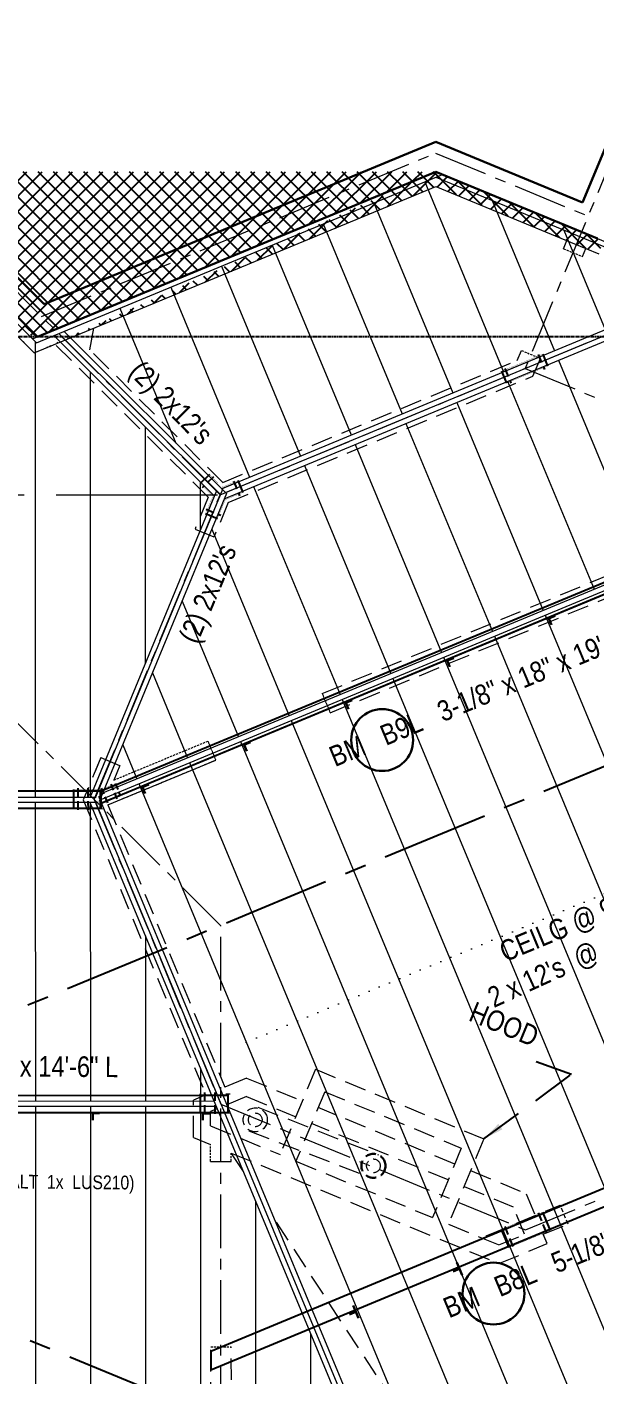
# Model space of a CAD drawing. Header units: inches. Extents: x 2775 to 35778, y 1675 to 10350.
# Drawn here: x 13486.1 to 13651.4, y 2336.2 to 2728.7 of the extents above; entities that cross this region are included whole.
import ezdxf

# ---------------------------------------------------------------- set-up
doc = ezdxf.new("R2010")
doc.units = ezdxf.units.IN
doc.header["$LTSCALE"] = 0.5
doc.header["$MEASUREMENT"] = 0
for name, pattern in [('CENTER', [2, 1.25, -0.25, 0.25, -0.25]), ('DOT2', [0.125, 0, -0.125]), ('HIDDEN', [0.375, 0.25, -0.125])]:
    doc.linetypes.add(name, pattern=pattern)
for name, color, linetype in [('BEAMS', 3, 'CONTINUOUS'), ('COLUMN_CAPS', 7, 'CONTINUOUS'), ('FL FRAMING STEEL', 7, 'CONTINUOUS'), ('LAYOUT LINES', 1, 'CENTER'), ('LLTEXT', 7, 'CONTINUOUS')]:
    doc.layers.add(name, color=color, linetype=linetype)
for name, color, linetype, lineweight in [('FL JOISTS', 7, 'CONTINUOUS', 20), ('FOUNDATION', 7, 'CONTINUOUS', 30), ('GRID', 1, 'CENTER', 20), ('KNEE WALL', 7, 'CONTINUOUS', 9), ('WALLS', 4, 'HIDDEN', 9)]:
    doc.layers.add(name, color=color, linetype=linetype, lineweight=lineweight)
doc.styles.add('ARCHENT', font='technical.ttf', dxfattribs={"height": 6})
doc.styles.add('ARCHENTLTD', font='technical.ttf', dxfattribs={"height": 6})
doc.dimstyles.new('ARCHENTLTD', dxfattribs={"dimtxt": 12, "dimasz": 6, "dimexe": 9, "dimexo": 3, "dimgap": 1, "dimtad": 0, "dimdec": 4, "dimzin": 1, "dimdsep": 46, "dimlunit": 4, "dimtxsty": 'ARCHENT', "dimcen": 6, "dimaunit": 1, "dimadec": 5, "dimazin": 0, "dimtfac": 1, "dimtdec": 4, "dimtofl": 0, "dimtmove": 0, "dimatfit": 3, "dimfxl": 1, "dimfrac": 2, "dimtolj": 1, "dimtzin": 0, "dimarcsym": 0})

msp = doc.modelspace()

# ---------------------------------------------------------------- hatches: boundary and pattern name
at = {"layer": 'KNEE WALL', "lineweight": -3, "ltscale": 75}
h = msp.add_hatch(dxfattribs=at)
h.set_pattern_fill('ANSI37', color=256, scale=25, style=0)
h.set_pattern_definition([(45, (7616.56, -429.6986), (-2.2097087, 2.2097087), []), (135, (7616.56, -429.6986), (-2.2097087, -2.2097087), [])])
edge = h.paths.add_edge_path()
edge.add_line((13132.4035, 2686.4013), (13132.2279, 2682.1487))
edge.add_line((13247.8819, 2638.5601), (13132.2752, 2686.4545))
edge.add_line((13248.8207, 2633.8458), (13132.2279, 2682.1487))
edge.add_line((13298.5397, 2689.2674), (13247.8819, 2638.5601))
edge.add_line((13300.1969, 2685.2722), (13248.8207, 2633.8458))
edge.add_line((13438.3655, 2689.3358), (13298.5397, 2689.2674))
edge.add_line((13436.7122, 2685.3389), (13300.1969, 2685.2722))
edge.add_line((13489.2085, 2638.5423), (13438.3655, 2689.3358))
edge.add_line((13488.2461, 2633.8554), (13436.7122, 2685.3389))
edge.add_line((13489.2085, 2638.5423), (13605.0164, 2686.6085))
edge.add_line((13488.2461, 2633.8554), (13605.0195, 2682.3222))
edge.add_line((13605.0195, 2682.3222), (13605.0164, 2686.6085))

# ---------------------------------------------------------------- linework, layer by layer
at = {"layer": 'BEAMS', "ltscale": 75}
for p, q in [((13507.6849, 2506.2979), (14024.4087, 2720.7644)), ((13507.5708, 2502.7741), (14021.1388, 2715.9308)), ((13507.5708, 2502.7741), (14018.1035, 2714.671)), ((13507.5708, 2502.7741), (14018.1035, 2714.671)), ((13539.5496, 2343.1687), (14160.4052, 2600.8552)), ((13539.5522, 2337.7563), (14162.3219, 2596.2371)), ((13229.4562, 2506.162), (13507.5698, 2506.2979)), ((13507.5698, 2506.3439, -44584.5265), (13507.5712, 2501.3164)), ((13229.4458, 2501.2775), (13507.5712, 2501.3164)), ((13370.9592, 2417.5954), (13544.5089, 2417.6818)), ((13544.5137, 2417.6628), (13544.517, 2412.6802)), ((13370.9597, 2412.5954), (13544.517, 2412.6802))]:
    msp.add_line(p, q, dxfattribs=at)
at = {"layer": 'BEAMS', "ltscale": 0.75}
msp.add_line((13539.5496, 2343.1687), (13539.5522, 2337.7563), dxfattribs=at)
at = {"layer": 'BEAMS', "linetype": 'Continuous', "lineweight": 30, "ltscale": 75}
for centre in [(13589.435, 2521.1025), (13621.8149, 2359.9395)]:
    msp.add_circle(centre, 9, dxfattribs=at)
at = {"layer": 'COLUMN_CAPS', "color": 5, "linetype": 'HIDDEN', "ltscale": 20}
for p, q in [((13634.836, 2633.3388), (13636.6116, 2629.0522)), ((13625.1353, 2629.3207), (13626.9109, 2625.034)), ((13540.3263, 2597.7995), (13537.0454, 2594.5186)), ((13546.1629, 2596.5389), (13547.9385, 2592.2522)), ((13538.2006, 2588.3587), (13542.4873, 2586.5831)), ((13500.8557, 2507.0815), (13500.8621, 2500.4416)), ((13503.8557, 2507.0844), (13503.8621, 2500.4446)), ((13537.7576, 2418.5154), (13537.7683, 2411.8755)), ((13540.7576, 2418.5202), (13540.7683, 2411.8803)), ((13540.7576, 2418.5202), (13540.7683, 2411.8803)), ((13634.7826, 2383.462), (13637.3236, 2377.3275)), ((13625.0819, 2379.4438), (13627.6228, 2373.3094))]:
    msp.add_line(p, q, dxfattribs=at)
at = {"layer": 'COLUMN_CAPS', "color": 5, "linetype": 'Continuous', "ltscale": 0.25}
for p, q in [((13636.1344, 2633.4707), (13637.5694, 2630.0062)), ((13624.1239, 2628.4959), (13625.559, 2625.0313)), ((13539.1773, 2598.4182), (13536.5256, 2595.7665)), ((13547.4612, 2596.6708), (13548.8963, 2593.2062)), ((13538.0687, 2587.0603), (13541.5333, 2585.6252)), ((13499.606, 2506.7053), (13499.6116, 2500.9553)), ((13499.606, 2506.7053), (13499.6116, 2500.9553)), ((13499.606, 2506.7053), (13499.6116, 2500.9553)), ((13507.3553, 2506.4642), (13507.3614, 2501.2142)), ((13507.605, 2506.7144), (13507.6114, 2501.2145)), ((13507.605, 2506.7144), (13507.6114, 2501.2145)), ((13507.605, 2506.7144), (13507.6114, 2501.2145)), ((13536.5082, 2418.1384), (13536.5174, 2412.3884)), ((13536.5082, 2418.1384), (13536.5174, 2412.3884)), ((13544.5086, 2417.9012), (13544.517, 2412.6512)), ((13544.5086, 2417.9012), (13544.517, 2412.6512)), ((13636.081, 2383.5939), (13638.2814, 2378.2816)), ((13636.081, 2383.5939), (13638.2814, 2378.2816)), ((13624.0705, 2378.619), (13626.271, 2373.3067)), ((13624.0705, 2378.619), (13626.271, 2373.3067))]:
    msp.add_line(p, q, dxfattribs=at)
at = {"layer": 'COLUMN_CAPS', "color": 5, "linetype": 'HIDDEN', "ltscale": 15}
for p, q in [((13511.7827, 2508.4223), (13513.2211, 2504.9592)), ((13511.7827, 2508.4223), (13513.2211, 2504.9592)), ((13511.7827, 2508.4223), (13513.2211, 2504.9592)), ((13507.7139, 2507.1384), (13509.4937, 2502.8534)), ((13510.4844, 2508.2891), (13512.2642, 2504.0042)), ((13510.4844, 2508.2891), (13512.2642, 2504.0042)), ((13510.4844, 2508.2891), (13512.2642, 2504.0042))]:
    msp.add_line(p, q, dxfattribs=at)
at = {"layer": 'COLUMN_CAPS', "color": 5, "linetype": 'Continuous', "lineweight": 60, "ltscale": 0.25}
for p, q in [((13507.6114, 2501.2145), (13507.6116, 2500.9645)), ((13507.6114, 2501.2145), (13507.6116, 2500.9645)), ((13507.6114, 2501.2145), (13507.6116, 2500.9645)), ((13544.5082, 2418.1512), (13544.5086, 2417.9012)), ((13544.5082, 2418.1512), (13544.5086, 2417.9012)), ((13544.517, 2412.6512), (13544.5174, 2412.4012)), ((13544.517, 2412.6512), (13544.5174, 2412.4012))]:
    msp.add_line(p, q, dxfattribs=at)
at = {"layer": 'COLUMN_CAPS', "color": 5, "linetype": 'Continuous', "ltscale": 0.5, "const_width": 0.0625}
for points, elevation in [([(13630.1291, 2630.9833), (13624.1239, 2628.4959), (13624.2196, 2628.2649), (13630.2248, 2630.7523)], -44588.2765), ([(13630.1291, 2630.9833), (13636.1344, 2633.4707), (13636.23, 2633.2398), (13630.2248, 2630.7523)], -44588.2765), ([(13631.4679, 2627.7495), (13637.4731, 2630.2369), (13637.5688, 2630.0059), (13631.5636, 2627.5185)], -44588.2765), ([(13631.4679, 2627.7495), (13625.4627, 2625.262), (13625.5584, 2625.031), (13631.5636, 2627.5185)], -44588.2765), ([(13540.4616, 2592.1841), (13536.7019, 2595.9438), (13536.5251, 2595.767), (13540.1668, 2592.1254)], -44588.5265), ([(13542.8475, 2594.7422), (13539.1773, 2598.4182), (13539.0005, 2598.2414), (13542.8123, 2594.433)], -44588.5265), ([(13542.8392, 2594.7563), (13547.4612, 2596.6708), (13547.5569, 2596.4398), (13542.749, 2594.44)], -44588.2765), ([(13540.1668, 2592.1254), (13538.0687, 2587.0603), (13538.2997, 2586.9646), (13540.4616, 2592.1841)], -2), ([(13543.6419, 2591.371), (13541.302, 2585.7203), (13541.533, 2585.6246), (13543.7988, 2591.0948)], -2), ([(13543.4722, 2590.9595), (13543.2767, 2590.8785)], -44588.2765), ([(13543.5397, 2591.2601), (13548.8, 2593.4369), (13548.8956, 2593.2059), (13543.7988, 2591.0948)], -44588.2765), ([(13543.9341, 2591.4214), (13543.9891, 2591.5542)], -2), ([(13506.105, 2506.7127), (13499.6051, 2506.7053), (13499.6053, 2506.4553), (13506.1053, 2506.4627)], -44586.5265), ([(13506.105, 2506.7127), (13499.6051, 2506.7053), (13499.6053, 2506.4553), (13506.1053, 2506.4627)], -44586.5265), ([(13506.105, 2506.7127), (13499.6051, 2506.7053), (13499.6053, 2506.4553), (13506.1053, 2506.4627)], -44586.5265), ([(13506.105, 2506.7127), (13507.605, 2506.7144)], -44586.5265), ([(13506.105, 2506.7127), (13507.605, 2506.7144)], -44586.5265), ([(13506.105, 2506.7127), (13507.605, 2506.7144)], -44586.5265), ([(13507.6053, 2506.4644), (13506.1053, 2506.4627)], -44586.5265), ([(13507.6053, 2506.4644), (13506.1053, 2506.4627)], -44586.5265), ([(13507.6053, 2506.4644), (13506.1053, 2506.4627)], -44586.5265), ([(13506.1114, 2501.2127), (13499.6114, 2501.2053), (13499.6116, 2500.9553), (13506.1116, 2500.9627)], -44586.5265), ([(13506.1114, 2501.2127), (13499.6114, 2501.2053), (13499.6116, 2500.9553), (13506.1116, 2500.9627)], -44586.5265), ([(13506.1114, 2501.2127), (13499.6114, 2501.2053), (13499.6116, 2500.9553), (13506.1116, 2500.9627)], -44586.5265), ([(13506.1114, 2501.2127), (13507.6114, 2501.2145)], -44586.5265), ([(13506.1114, 2501.2127), (13507.6114, 2501.2145)], -44586.5265), ([(13506.1114, 2501.2127), (13507.6114, 2501.2145)], -44586.5265), ([(13507.6116, 2500.9645), (13506.1116, 2500.9627)], -44586.5265), ([(13507.6116, 2500.9645), (13506.1116, 2500.9627)], -44586.5265), ([(13507.6116, 2500.9645), (13506.1116, 2500.9627)], -44586.5265), ([(13543.0082, 2418.1488), (13536.5082, 2418.1384), (13536.5086, 2417.8884), (13543.0086, 2417.8988)], -44586.5265), ([(13543.0082, 2418.1488), (13536.5082, 2418.1384), (13536.5086, 2417.8884), (13543.0086, 2417.8988)], -44586.5265), ([(13543.0082, 2418.1488), (13544.5082, 2418.1512)], -44586.5265), ([(13543.0082, 2418.1488), (13544.5082, 2418.1512)], -44586.5265), ([(13544.5086, 2417.9012), (13543.0086, 2417.8988)], -44586.5265), ([(13544.5086, 2417.9012), (13543.0086, 2417.8988)], -44586.5265), ([(13543.017, 2412.6488), (13536.517, 2412.6384), (13536.5174, 2412.3884), (13543.0174, 2412.3988)], -44586.5265), ([(13543.017, 2412.6488), (13536.517, 2412.6384), (13536.5174, 2412.3884), (13543.0174, 2412.3988)], -44586.5265), ([(13543.017, 2412.6488), (13544.517, 2412.6512)], -44586.5265), ([(13543.017, 2412.6488), (13544.517, 2412.6512)], -44586.5265), ([(13544.5174, 2412.4012), (13543.0174, 2412.3988)], -44586.5265), ([(13544.5174, 2412.4012), (13543.0174, 2412.3988)], -44586.5265), ([(13630.0757, 2381.1064), (13636.081, 2383.5939), (13636.1766, 2383.3629), (13630.1714, 2380.8755)], -44586.5265), ([(13630.0757, 2381.1064), (13636.081, 2383.5939), (13636.1766, 2383.3629), (13630.1714, 2380.8755)], -44586.5265), ([(13630.0757, 2381.1064), (13624.0705, 2378.619), (13624.1662, 2378.388), (13630.1714, 2380.8755)], -44586.5265), ([(13630.0757, 2381.1064), (13624.0705, 2378.619), (13624.1662, 2378.388), (13630.1714, 2380.8755)], -44586.5265), ([(13632.1805, 2376.0251), (13626.1753, 2373.5376), (13626.271, 2373.3067), (13632.2762, 2375.7941)], -44586.5265), ([(13632.1805, 2376.0251), (13626.1753, 2373.5376), (13626.271, 2373.3067), (13632.2762, 2375.7941)], -44586.5265), ([(13632.1805, 2376.0251), (13638.1857, 2378.5125), (13638.2814, 2378.2816), (13632.2762, 2375.7941)], -44586.5265), ([(13632.1805, 2376.0251), (13638.1857, 2378.5125), (13638.2814, 2378.2816), (13632.2762, 2375.7941)], -44586.5265)]:
    msp.add_lwpolyline(points, dxfattribs=dict(at, elevation=elevation))
at = {"layer": 'COLUMN_CAPS', "color": 5, "linetype": 'HIDDEN', "ltscale": 15, "const_width": 0.0625}
for points, elevation in [([(13507.6143, 2506.6909), (13511.7824, 2508.4222), (13511.8783, 2508.1913), (13507.6643, 2506.441)], -44586.5265), ([(13507.6143, 2506.6909), (13511.7824, 2508.4222), (13511.8783, 2508.1913), (13507.6643, 2506.441)], -44586.5265), ([(13507.6143, 2506.6909), (13511.7824, 2508.4222), (13511.8783, 2508.1913), (13507.6643, 2506.441)], -44586.5265), ([(13507.6097, 2502.6708), (13513.2061, 2504.9953), (13513.302, 2504.7644), (13507.61, 2502.4002)], -44587.1408), ([(13507.6097, 2502.6708), (13513.2061, 2504.9953), (13513.302, 2504.7644), (13507.61, 2502.4002)], -44587.1408), ([(13507.6097, 2502.6708), (13513.2061, 2504.9953), (13513.302, 2504.7644), (13507.61, 2502.4002)], -44587.1408)]:
    msp.add_lwpolyline(points, dxfattribs=dict(at, elevation=elevation))
at = {"layer": 'FL FRAMING STEEL', "color": 7, "lineweight": 30, "ltscale": 50}
for p, q in [((13639.7923, 2557.2676), (13637.9444, 2556.5024)), ((13637.9444, 2556.5024), (13638.7096, 2554.6546)), ((13610.2369, 2545.0006), (13608.389, 2544.2354)), ((13608.389, 2544.2354), (13609.1542, 2542.3876)), ((13580.6815, 2532.7336), (13578.8337, 2531.9685)), ((13578.8337, 2531.9685), (13579.5988, 2530.1206)), ((13551.1261, 2520.4666), (13549.2783, 2519.7015)), ((13549.2783, 2519.7015), (13550.0434, 2517.8536)), ((13521.5707, 2508.1996), (13519.7229, 2507.4345)), ((13519.7229, 2507.4345), (13520.488, 2505.5866)), ((13505.2332, 2412.4521), (13505.2329, 2410.4521)), ((13507.2332, 2412.4519), (13505.2332, 2412.4521)), ((13537.2332, 2412.3863), (13537.233, 2410.3863)), ((13539.2332, 2412.3861), (13537.2332, 2412.3863)), ((13610.0823, 2366.3583), (13611.9293, 2367.1255)), ((13611.1621, 2368.9725), (13611.9293, 2367.1255)), ((13611.9293, 2367.1255), (13612.6965, 2365.2785)), ((13580.9872, 2356.4484), (13581.7544, 2354.6014)), ((13579.9074, 2353.8342), (13581.7544, 2354.6014)), ((13581.7544, 2354.6014), (13582.5215, 2352.7544))]:
    msp.add_line(p, q, dxfattribs=at)
at = {"layer": 'FL JOISTS', "linetype": 'Continuous', "lineweight": 9, "ltscale": 50}
for p, q in [((13507.3714, 2503.7317), (14016.8477, 2715.1901)), ((13508.1789, 2505.691), (14014.8873, 2716.0005)), ((13542.7404, 2594.3072), (13836.5892, 2716.2513)), ((13543.494, 2591.3719), (13840.5103, 2714.6305)), ((13543.8889, 2593.1598), (13838.5498, 2715.4409)), ((13489.2085, 2638.5423), (13438.3655, 2689.3358)), ((13488.8576, 2636.7726), (13437.7449, 2687.8354)), ((13487.7091, 2637.92), (13605.0353, 2686.6163)), ((13488.8576, 2636.7726), (13606.9949, 2685.8056)), ((13605.0353, 2686.6163), (13683.8448, 2654.0121)), ((13605.0362, 2684.9926), (13683.2713, 2652.6261)), ((13601.8166, 2683.6564), (13624.7711, 2628.351)), ((13587.0389, 2677.5229), (13609.9934, 2622.2176)), ((13621.3943, 2678.2251), (13639.5488, 2634.4845)), ((13572.2612, 2671.3894), (13595.2157, 2616.0841)), ((13642.3089, 2669.5725), (13654.3265, 2640.618)), ((13557.4835, 2665.2559), (13580.4378, 2609.9512)), ((13542.7058, 2659.1224), (13565.6601, 2603.8177)), ((13527.9281, 2652.9889), (13550.8824, 2597.6842)), ((13513.1505, 2646.8555), (13529.4497, 2607.5849)), ((13540.5947, 2592.2102), (13493.8957, 2638.8637)), ((13542.3629, 2592.564), (13495.3951, 2639.486)), ((13544.1312, 2592.9178), (13496.8945, 2640.1083)), ((13488.4657, 2637.1642), (13488.5304, 2504.6488)), ((13640.6989, 2631.7137), (13665.8441, 2571.1301)), ((13504.47, 2628.2996), (13504.5304, 2504.6566)), ((13625.9212, 2625.5802), (13651.0664, 2564.9966)), ((13611.1435, 2619.4467), (13636.2888, 2558.8631)), ((13520.4778, 2612.3074), (13520.5115, 2543.4846)), ((13596.3658, 2613.3132), (13621.5111, 2552.7296)), ((13581.5878, 2607.1804), (13606.7334, 2546.5961)), ((13566.8101, 2601.0469), (13591.9557, 2540.4626)), ((13536.4857, 2596.3153), (13536.4925, 2582.2575)), ((13552.0324, 2594.9134), (13577.178, 2534.3291)), ((13541.2137, 2593.7121), (13504.3661, 2504.3129)), ((13542.982, 2594.0659), (13506.062, 2504.4912)), ((13544.1312, 2592.9178), (13507.1397, 2503.1696)), ((13539.8492, 2582.5289), (13562.4003, 2528.1956)), ((13531.2177, 2561.5872), (13547.6226, 2522.0621)), ((13522.5861, 2540.6455), (13532.8449, 2515.9286)), ((13513.9546, 2519.7038), (13518.0672, 2509.7952)), ((13229.3657, 2504.5365), (13506.2327, 2504.4912)), ((13229.6958, 2503.0169), (13506.8553, 2502.9911)), ((13488.5312, 2503.0332), (13488.5738, 2415.9573)), ((13504.5312, 2503.041), (13504.5738, 2415.9651)), ((13520.5502, 2464.1258), (13520.5738, 2415.9729)), ((13536.5691, 2425.5308), (13536.5738, 2415.9807)), ((13196.392, 2414.2605), (13541.1341, 2414.5322)), ((13197.015, 2415.761), (13540.5117, 2416.0317))]:
    msp.add_line(p, q, dxfattribs=at)
at = {"layer": 'FL JOISTS', "linetype": 'DOT2', "lineweight": 9, "ltscale": 50}
msp.add_line((13549.8847, 2433.1358), (14049.3368, 2640.4337), dxfattribs=at)
at = {"layer": 'FL JOISTS', "ltscale": 50}
for p, q in [((13636.8638, 2557.4777), (13736.2003, 2318.1416)), ((13622.0861, 2551.3442), (13721.4226, 2312.0081)), ((13607.3084, 2545.2107), (13706.6449, 2305.8746)), ((13592.5307, 2539.0772), (13691.8673, 2299.7411)), ((13577.753, 2532.9437), (13677.0896, 2293.6076)), ((13562.9753, 2526.8102), (13662.3119, 2287.4741)), ((13548.1976, 2520.6767), (13647.5342, 2281.3406)), ((13533.4199, 2514.5432), (13632.7565, 2275.2071)), ((13518.6422, 2508.4098), (13617.9788, 2269.0737)), ((13506.9254, 2504.7787), (13610.4479, 2255.3573)), ((13504.5384, 2502.7038), (13608.1531, 2253.0603)), ((13505.9238, 2503.2788), (13609.3005, 2254.2088)), ((13488.5745, 2414.4908), (13488.7118, 2133.5022)), ((13504.5745, 2414.5034), (13504.704, 2149.51)), ((13520.5745, 2414.516), (13520.6962, 2165.5179)), ((13536.5745, 2414.5286), (13536.6883, 2181.5257)), ((13552.588, 2386.9359), (13552.6805, 2197.5335)), ((13568.6068, 2348.3409), (13568.6727, 2213.5413))]:
    msp.add_line(p, q, dxfattribs=at)
at = {"layer": 'FL JOISTS', "color": 7, "linetype": 'HIDDEN', "lineweight": 9, "ltscale": 50}
for p, q in [((13549.0539, 2395.4507), (13545.5214, 2400.8635)), ((13628.6886, 2273.4271), (13557.9768, 2381.7782))]:
    msp.add_line(p, q, dxfattribs=at)
at = {"layer": 'FOUNDATION', "ltscale": 10}
for p, q in [((13665.4169, 2720.3827), (13647.7494, 2677.6435)), ((13491.0894, 2648.028), (13605.0102, 2695.3109)), ((13605.0102, 2695.3109), (13647.7494, 2677.6435)), ((13489.2085, 2638.5423), (13438.3655, 2689.3358)), ((13491.0894, 2648.028), (13446.3331, 2692.7407)), ((13489.2085, 2638.5423), (13605.0164, 2686.6085)), ((13605.0164, 2686.6085), (13652.1082, 2667.1418))]:
    msp.add_line(p, q, dxfattribs=at)
at = {"layer": 'GRID', "linetype": 'CENTER', "ltscale": 25}
for p, q in [((13542.3312, 2592.5081), (13845.0499, 2718.1385)), ((13667.6828, 2718.0323), (13631.0043, 2629.3081)), ((13542.3312, 2592.5081), (13440.458, 2694.2817)), ((13490.3558, 2644.4327), (13604.9807, 2692.0078)), ((13604.9807, 2692.0078), (13649.344, 2673.669)), ((13631.0043, 2629.3081), (13719.716, 2592.6348)), ((13542.4573, 2467.0474), (13416.9211, 2592.4609)), ((13505.6569, 2503.7894), (13542.3312, 2592.5081)), ((13505.6569, 2503.7894), (13542.4578, 2415.1233)), ((13542.5276, 2323.1774), (13542.4573, 2467.0474)), ((13542.4578, 2415.1233), (13631.1765, 2378.449)), ((13631.1765, 2378.449), (13719.8427, 2415.2499))]:
    msp.add_line(p, q, dxfattribs=at)
at = {"layer": 'GRID', "ltscale": 75}
msp.add_line((13194.6442, 2592.3774), (13542.3312, 2592.5081), dxfattribs=at)
at = {"layer": 'KNEE WALL', "ltscale": 10}
for p, q in [((13488.2461, 2633.8554), (13436.7122, 2685.3389)), ((13488.2461, 2633.8554), (13605.0195, 2682.3222)), ((13605.0195, 2682.3222), (13648.7195, 2664.2576))]:
    msp.add_line(p, q, dxfattribs=at)
at = {"layer": 'KNEE WALL', "lineweight": -3, "ltscale": 75}
for p, q in [((13605.0168, 2686.1369), (13605.3503, 2686.4705)), ((13611.019, 2679.8421), (13605.017, 2685.8441)), ((13605.4454, 2682.1461), (13608.4772, 2685.1779)), ((13608.5723, 2680.8536), (13611.604, 2683.8853)), ((13618.5526, 2676.7279), (13611.2481, 2684.0324)), ((13611.6991, 2679.561), (13614.7309, 2682.5927)), ((13614.826, 2678.2684), (13617.8577, 2681.3002)), ((13617.9528, 2676.9759), (13620.9846, 2680.0076)), ((13626.0863, 2673.6137), (13618.7818, 2680.9182)), ((13621.0797, 2675.6833), (13624.1114, 2678.715)), ((13624.2065, 2674.3907), (13627.2383, 2677.4225)), ((13633.62, 2670.4994), (13626.3154, 2677.804)), ((13627.3334, 2673.0982), (13630.3651, 2676.1299)), ((13630.4602, 2671.8056), (13633.492, 2674.8373)), ((13633.5871, 2670.513), (13636.6188, 2673.5448)), ((13641.1536, 2667.3852), (13633.8491, 2674.6897)), ((13636.7139, 2669.2205), (13639.7457, 2672.2522)), ((13639.8408, 2667.9279), (13642.8725, 2670.9596)), ((13648.6873, 2664.2709), (13641.3827, 2671.5755)), ((13642.9676, 2666.6353), (13645.9994, 2669.6671)), ((13646.0944, 2665.3428), (13649.1262, 2668.3745)), ((13653.0917, 2664.2859), (13648.9164, 2668.4612)), ((13653.0917, 2664.2859), (13648.9164, 2668.4612)), ((13649.2213, 2664.0502), (13652.253, 2667.0819))]:
    msp.add_line(p, q, dxfattribs=at)
at = {"layer": 'KNEE WALL', "lineweight": 9, "ltscale": 10}
msp.add_line((13648.7195, 2664.2576), (13652.4437, 2662.7181), dxfattribs=at)
at = {"layer": 'LAYOUT LINES', "linetype": 'CENTER', "lineweight": -3, "ltscale": 50}
msp.add_line((14173.4302, 2728.7494), (12681.2547, 2110.0467), dxfattribs=at)
at = {"layer": 'LAYOUT LINES', "color": 1, "linetype": 'CENTER', "lineweight": -3, "ltscale": 50}
msp.add_line((14174.3475, 2062.0665), (12681.2547, 2679.2769), dxfattribs=at)
at = {"layer": 'LAYOUT LINES', "ltscale": 1.5}
msp.add_line((12681.2547, 2638.4629), (14173.719, 2638.6719), dxfattribs=at)
at = {"layer": 'WALLS', "lineweight": 9, "ltscale": 75}
for p, q in [((13642.1929, 2664.1814), (13643.1768, 2666.5551)), ((13647.7356, 2661.884), (13648.7195, 2664.2576)), ((13628.7231, 2631.6596), (13629.9467, 2634.5771)), ((13633.3018, 2627.0637), (13635.4797, 2632.2563))]:
    msp.add_line(p, q, dxfattribs=at)
at = {"layer": 'WALLS', "lineweight": 9, "ltscale": 5}
for p, q in [((13642.1892, 2664.1718), (13647.7356, 2661.884)), ((13629.9333, 2634.5442), (13635.4797, 2632.2563)), ((13511.3475, 2509.4422), (13538.7127, 2520.8001)), ((13513.6475, 2503.9005), (13541.0127, 2515.2585)), ((13539.5304, 2398.4138), (13539.528, 2403.341)), ((13545.5226, 2398.4167), (13545.5214, 2400.8635)), ((13539.5568, 2344.4138), (13545.549, 2344.4167))]:
    msp.add_line(p, q, dxfattribs=at)
at = {"layer": 'WALLS', "linetype": 'Continuous', "lineweight": 9, "ltscale": 25}
msp.add_line((13504.3505, 2634.7799), (13505.5923, 2641.0549), dxfattribs=at)
at = {"layer": 'WALLS', "linetype": 'HIDDEN', "lineweight": 9, "ltscale": 50}
for p, q in [((13538.8265, 2591.8564), (13494.2798, 2636.3596)), ((13543.0622, 2596.106), (13504.3505, 2634.7799)), ((13543.0622, 2596.106), (13628.7231, 2631.6596)), ((13544.6642, 2590.2747), (13633.3018, 2627.0637)), ((13571.9993, 2534.6158), (13749.0767, 2608.1118)), ((13538.8265, 2591.8564), (13534.9922, 2582.5537)), ((13544.6642, 2590.2747), (13540.5394, 2580.2673)), ((13574.2994, 2529.0741), (13718.127, 2588.7698)), ((13507.5551, 2515.9864), (13502.496, 2503.7119)), ((13502.496, 2503.7119), (13538.1633, 2417.7768)), ((13509.6095, 2502.2246), (13543.705, 2420.0769)), ((13549.9989, 2422.6892), (13566.1959, 2415.9937)), ((13570.0161, 2425.2353), (13559.747, 2400.3933)), ((13570.0161, 2425.2353), (13618.9962, 2404.988)), ((13572.7268, 2418.7044), (13564.3678, 2398.4832)), ((13572.7268, 2418.7044), (13612.4653, 2402.2774)), ((13534.5434, 2405.4016), (13534.538, 2416.2721)), ((13550.0028, 2417.2772), (13539.5397, 2412.9345)), ((13550.0028, 2417.2772), (13564.2858, 2411.373)), ((13553.2581, 2414.2172), (13588.3573, 2400.3178)), ((13610.5552, 2397.6566), (13570.8166, 2414.0836)), ((13539.5417, 2408.7457), (13559.747, 2400.3933)), ((13550.66, 2407.3438), (13585.863, 2393.7602)), ((13608.6451, 2393.0358), (13568.9065, 2409.4629)), ((13618.9962, 2404.988), (13608.7271, 2380.1461)), ((13545.5214, 2400.8635), (13623.4071, 2368.6673)), ((13564.3678, 2398.4832), (13604.1063, 2382.0562)), ((13612.4653, 2402.2774), (13604.1063, 2382.0562)), ((13615.176, 2395.7465), (13631.3729, 2389.051)), ((13613.2658, 2391.1257), (13627.5488, 2385.2215)), ((13633.8545, 2383.0988), (13631.3495, 2389.1342)), ((13619.6858, 2376.6981), (13641.2037, 2385.6958)), ((13630.8846, 2377.1844), (13627.5488, 2385.2215)), ((13608.7271, 2380.1461), (13623.4033, 2374.0793)), ((13636.2626, 2377.27), (13643.5041, 2380.1542)), ((13623.4033, 2374.0793), (13630.8846, 2377.1844)), ((13623.4071, 2368.6673), (13637.4193, 2374.4831)), ((13539.5648, 2327.8876), (13539.5568, 2344.4138)), ((13545.5985, 2325.4194), (13545.5186, 2344.4167))]:
    msp.add_line(p, q, dxfattribs=at)
at = {"layer": 'WALLS', "lineweight": 9, "ltscale": 50}
for p, q in [((13538.8265, 2591.8564), (13534.9922, 2582.5537)), ((13534.9922, 2582.5537), (13540.4862, 2580.2892)), ((13507.5551, 2515.9864), (13505.8002, 2511.7286)), ((13507.5551, 2515.9864), (13513.0491, 2513.7219)), ((13513.1024, 2513.6999), (13511.3475, 2509.4422)), ((13637.4193, 2374.4831), (13636.2626, 2377.27))]:
    msp.add_line(p, q, dxfattribs=at)
at = {"layer": 'WALLS', "lineweight": 9, "ltscale": 0.25}
for p, q in [((13571.9993, 2534.6158), (13574.3068, 2529.0445)), ((13538.7137, 2520.7973), (13541.0096, 2515.2539))]:
    msp.add_line(p, q, dxfattribs=at)
at = {"layer": 'WALLS', "linetype": 'Continuous', "lineweight": 9, "ltscale": 50}
for p, q in [((13509.6095, 2502.2246), (13541.0084, 2515.2567)), ((13549.9989, 2422.6892), (13543.705, 2420.0769)), ((13538.1633, 2417.7768), (13534.538, 2416.2721)), ((13539.5417, 2408.7457), (13539.5397, 2412.9345)), ((13534.5434, 2405.4016), (13539.5444, 2403.3343))]:
    msp.add_line(p, q, dxfattribs=at)
at = {"layer": 'WALLS', "color": 7, "linetype": 'Continuous', "lineweight": 9, "ltscale": 5}
msp.add_line((13539.5304, 2398.4138), (13545.5226, 2398.4167), dxfattribs=at)
at = {"layer": 'WALLS', "lineweight": 9, "ltscale": 10}
msp.add_line((13643.5041, 2380.1542), (13641.204, 2385.6959), dxfattribs=at)
at = {"layer": 'WALLS', "color": 7, "linetype": 'HIDDEN', "lineweight": 9, "ltscale": 25}
for centre, radius in [((13552.5147, 2410.5205), 3.5), ((13552.5147, 2410.5205), 2), ((13586.8921, 2397.1196), 2)]:
    msp.add_circle(centre, radius, dxfattribs=at)
at = {"layer": 'WALLS', "color": 7, "linetype": 'HIDDEN', "lineweight": 30, "ltscale": 25}
msp.add_circle((13586.8921, 2397.1196), 3.5, dxfattribs=at)

# ---------------------------------------------------------------- texts
at = {"layer": 'BEAMS', "linetype": 'Continuous', "lineweight": 9, "char_height": 6, "attachment_point": 5, "style": 'ARCHENTLTD'}
for s, insert, rotation in [('BM   B9L   3-1/8" x 18" x 19\' - 3" \\P\\P  ', (13623.6682, 2525.5701), 22.6375), ('BM   B5R   5-1/8" x 12" x 14\'-6" L\\P\\P  ', (13462.0268, 2416.2135), 359.6375), ('BM   B8L   5-1/8" x 24" x 16\' - 6" \\P\\P  ', (13656.8369, 2365.0517), 22.6375)]:
    msp.add_mtext(s, dxfattribs=dict(at, insert=insert, rotation=rotation))
at = {"layer": 'FL FRAMING STEEL', "ltscale": 1.5, "insert": (13490.3425, 2391.8815), "char_height": 4, "attachment_point": 5, "rotation": 359.489444, "style": 'ARCHENTLTD'}
msp.add_mtext('(TYP @ ALT  1x  LUS210) ', dxfattribs=at)
at = {"layer": 'LLTEXT', "linetype": 'Continuous', "lineweight": 9, "char_height": 6, "attachment_point": 3, "style": 'ARCHENTLTD'}
for insert, rotation in [((13540.7924, 2610.8319), 314.754722), ((13541.6609, 2578.7506), 67.2975)]:
    msp.add_mtext("(2) 2x12's\\P\\P  ", dxfattribs=dict(at, insert=insert, rotation=rotation))
at = {"layer": 'LLTEXT', "linetype": 'Continuous', "lineweight": 30, "ltscale": 1.5, "char_height": 6, "attachment_point": 5, "style": 'ARCHENTLTD'}
for s, insert, rotation in [('CEILG @ 9\'-0" ±', (13648.1391, 2468.5217), 22.535), ('2 x 12\'s  @  16" o.c.', (13648.7583, 2457.9627), 24.59063)]:
    msp.add_mtext(s, dxfattribs=dict(at, insert=insert, rotation=rotation))
at = {"layer": 'WALLS', "linetype": 'Continuous', "lineweight": 30, "ltscale": 1.5, "insert": (13635.5881, 2437.2415), "char_height": 6, "attachment_point": 3, "rotation": 337.614491, "style": 'ARCHENTLTD'}
msp.add_mtext('HOOD{\\H1.999x;  }', dxfattribs=at)

# ---------------------------------------------------------------- leaders
at = {"layer": 'WALLS', "color": 7, "lineweight": 9, "ltscale": 100}
msp.add_leader([(13618.9962, 2404.988, -2371.196), (13644.4702, 2423.7244, -2371.196), (13634.253, 2427.4582, -2371.196)], dimstyle='ARCHENTLTD', override={"dimgap": 1, "dimtad": 0}, dxfattribs=at)

doc.saveas('drawing.dxf')
